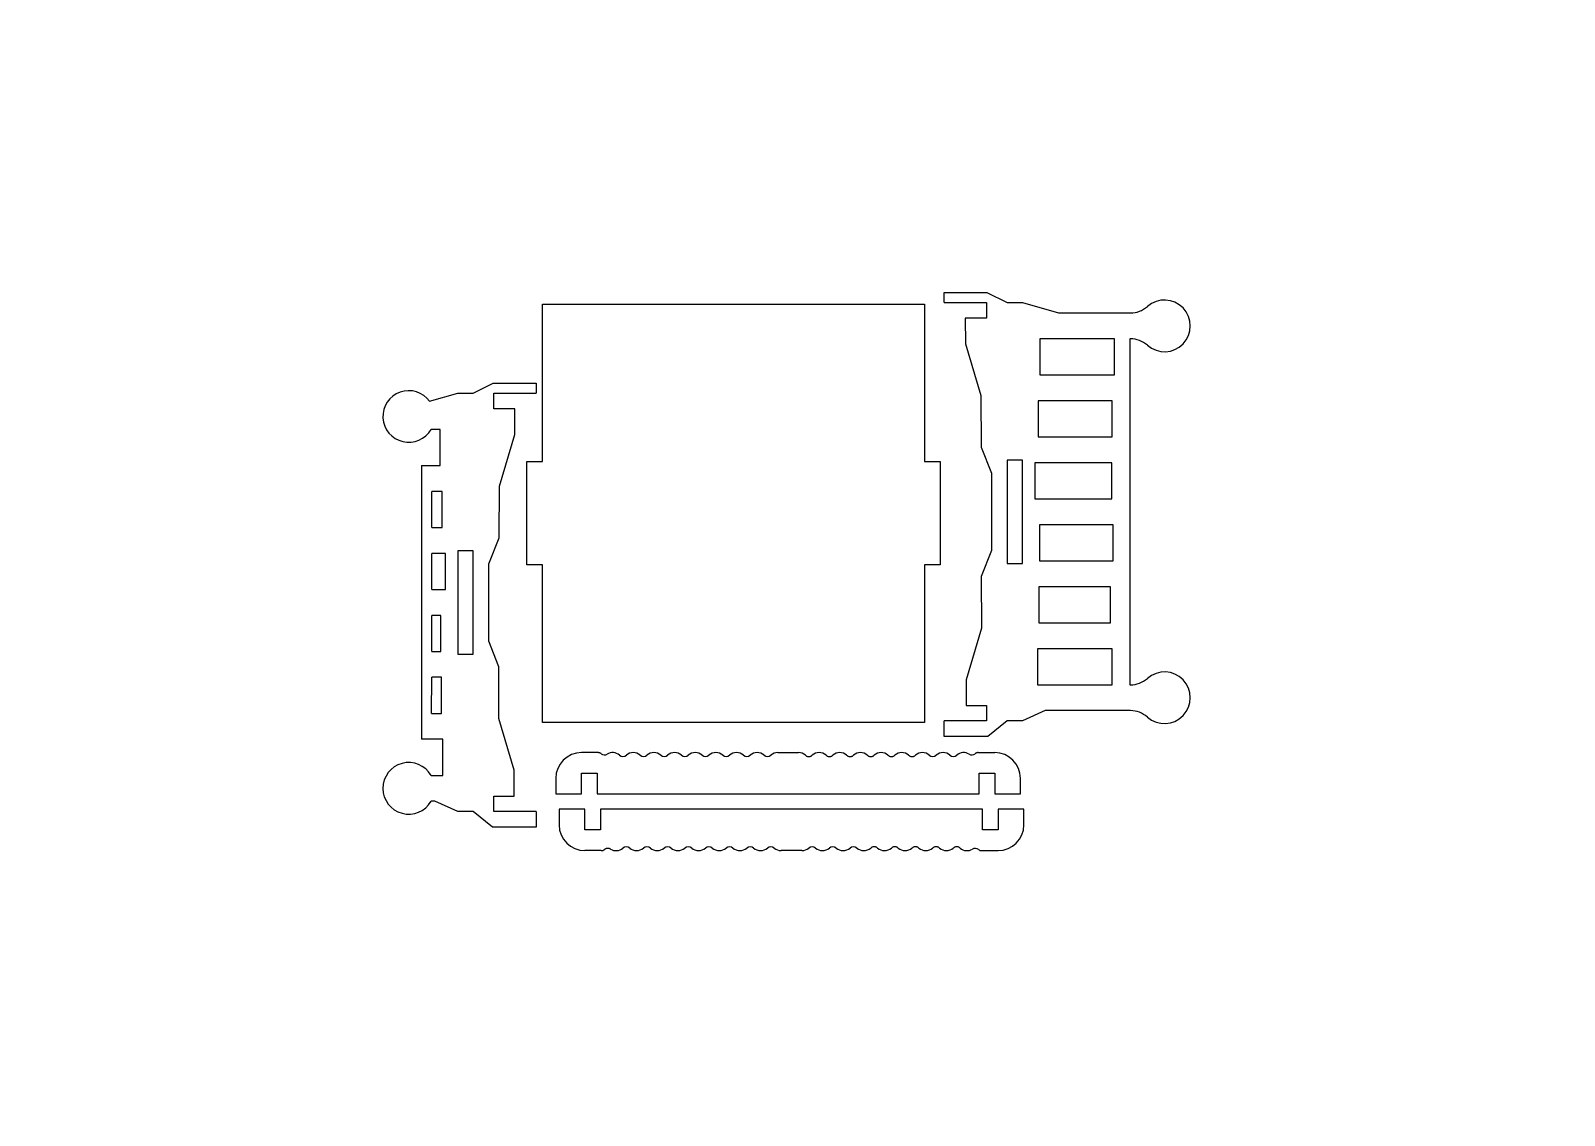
# Paper-space layout 'Layout1' of a CAD drawing. Extents: x 0 to 297, y 0 to 210.
# The model-space entities are those that its viewports show. They can reach past a viewport. Long polylines and large blocks are cut down to what shows.
import ezdxf

# ---------------------------------------------------------------- set-up
doc = ezdxf.new("R2010")
doc.units = 0
doc.header["$MEASUREMENT"] = 0
doc.linetypes.add('HIDDEN', pattern=[4.5, 1.5, -1.5, 1.5])
doc.layers.add('2', color=7, linetype='Continuous')
doc.layers.get('0').off()

msp = doc.modelspace()

# ---------------------------------------------------------------- linework, layer by layer
at = {"layer": '2', "color": 40, "linetype": 'Continuous'}
for p, q in [((176.9241, 159.31214), (185.19513, 159.31214)), ((176.9241, 157.34698), (176.9241, 159.31214)), ((185.19513, 159.31214), (189.0732, 157.34698)), ((99.107172, 157.07679), (173.10717, 157.07679)), ((99.107172, 126.57679), (99.107172, 157.07679)), ((173.10717, 157.07679), (173.10717, 126.57679)), ((176.9241, 157.34698), (185.0732, 157.34698)), ((185.0732, 157.34698), (185.0732, 154.34698)), ((189.0732, 157.34698), (192.0732, 157.34698)), ((192.0732, 157.34698), (199.0732, 155.34698)), ((199.0732, 155.34698), (212.95882, 155.34698)), ((180.99865, 154.34698), (181.00865, 149.34698)), ((185.0732, 154.34698), (180.99865, 154.34698)), ((181.00865, 149.34698), (184.02866, 139.34698)), ((209.89574, 150.34698), (195.45997, 150.34698)), ((195.45997, 150.34698), (195.45997, 143.34698)), ((209.89574, 143.34698), (209.89574, 150.34698)), ((212.8854, 150.34698), (212.8854, 83.346978)), ((195.45997, 143.34698), (209.89574, 143.34698)), ((77.258768, 138.2422), (82.715204, 139.80118)), ((82.715204, 139.80118), (85.715204, 139.80118)), ((85.715204, 139.80118), (89.593268, 141.76634)), ((89.593268, 141.76634), (97.864297, 141.76634)), ((89.715204, 136.80118), (89.715204, 139.80118)), ((89.715204, 139.80118), (97.864297, 139.80118)), ((97.864297, 141.76634), (97.864297, 139.80118)), ((93.78975, 136.80118), (89.715204, 136.80118)), ((93.77975, 131.80118), (93.78975, 136.80118)), ((184.02866, 139.34698), (184.04866, 129.34698)), ((209.46865, 138.34698), (195.1183, 138.34698)), ((195.1183, 138.34698), (195.1183, 131.34698)), ((209.46865, 131.34698), (209.46865, 138.34698)), ((79.328429, 132.80118), (77.545331, 132.80118)), ((79.328429, 125.80118), (79.328429, 132.80118)), ((90.759744, 121.80118), (93.77975, 131.80118)), ((195.1183, 131.34698), (209.46865, 131.34698)), ((184.04866, 129.34698), (186.05866, 124.34698)), ((75.715204, 125.80118), (75.715204, 72.801181)), ((75.715204, 125.80118), (79.328429, 125.80118)), ((96.107172, 126.57679), (99.107172, 126.57679)), ((96.107172, 106.57679), (96.107172, 126.57679)), ((173.10717, 126.57679), (176.10717, 126.57679)), ((176.10717, 126.57679), (176.10717, 106.57679)), ((192.0732, 126.84698), (189.0732, 126.84698)), ((189.0732, 126.84698), (189.0732, 106.84698)), ((192.0732, 106.84698), (192.0732, 126.84698)), ((209.38323, 126.34698), (194.43495, 126.34698)), ((194.43495, 126.34698), (194.43495, 119.34698)), ((209.38323, 119.34698), (209.38323, 126.34698)), ((90.739744, 111.80118), (90.759744, 121.80118)), ((186.05866, 124.34698), (186.08866, 109.34698)), ((77.685701, 113.80118), (77.692654, 120.80118)), ((79.670105, 120.80118), (77.692654, 120.80118)), ((79.670105, 113.80118), (79.670105, 120.80118)), ((194.43495, 119.34698), (209.38323, 119.34698)), ((77.685701, 113.80118), (79.670105, 113.80118)), ((209.63949, 114.34698), (195.37456, 114.34698)), ((195.37456, 114.34698), (195.37456, 107.34698)), ((209.63949, 107.34698), (209.63949, 114.34698)), ((88.72974, 106.80118), (90.739744, 111.80118)), ((77.673782, 101.80118), (77.680735, 108.80118)), ((80.353452, 108.80118), (77.680735, 108.80118)), ((80.353452, 101.80118), (80.353452, 108.80118)), ((82.715204, 109.30118), (82.715204, 89.301181)), ((85.715204, 109.30118), (82.715204, 109.30118)), ((85.715204, 89.301181), (85.715204, 109.30118)), ((186.08866, 109.34698), (184.09866, 104.34698)), ((195.37456, 107.34698), (209.63949, 107.34698)), ((88.69974, 91.801181), (88.72974, 106.80118)), ((99.107172, 106.57679), (96.107172, 106.57679)), ((99.107172, 76.076787), (99.107172, 106.57679)), ((173.10717, 106.57679), (173.10717, 76.076787)), ((176.10717, 106.57679), (173.10717, 106.57679)), ((184.09866, 104.34698), (184.11866, 94.346978)), ((189.0732, 106.84698), (192.0732, 106.84698)), ((77.673782, 101.80118), (80.353452, 101.80118)), ((209.12698, 102.34698), (195.20372, 102.34698)), ((195.20372, 102.34698), (195.20372, 95.346978)), ((209.12698, 95.346978), (209.12698, 102.34698)), ((77.661863, 89.801181), (77.668816, 96.801181)), ((79.413844, 96.801181), (77.668816, 96.801181)), ((79.413844, 89.801181), (79.413844, 96.801181)), ((195.20372, 95.346978), (209.12698, 95.346978)), ((184.11866, 94.346978), (181.13865, 84.346978)), ((77.661863, 89.801181), (79.413844, 89.801181)), ((82.715204, 89.301181), (85.715204, 89.301181)), ((90.689744, 86.801181), (88.69974, 91.801181)), ((194.94746, 90.346978), (194.94746, 83.346978)), ((209.46865, 90.346978), (194.94746, 90.346978)), ((209.46865, 83.346978), (209.46865, 90.346978)), ((90.669744, 76.801181), (90.689744, 86.801181)), ((77.649944, 77.801181), (77.656897, 84.801181)), ((79.584684, 84.801181), (77.656897, 84.801181)), ((79.584684, 77.801181), (79.584684, 84.801181)), ((181.13865, 84.346978), (181.14865, 79.346978)), ((194.94746, 83.346978), (209.46865, 83.346978)), ((77.649944, 77.801181), (79.584684, 77.801181)), ((181.14865, 79.346978), (185.0732, 79.346978)), ((185.0732, 79.346978), (185.0732, 76.346978)), ((196.48859, 78.346978), (192.0732, 76.346978)), ((212.95882, 78.346978), (196.48859, 78.346978)), ((93.64975, 66.801181), (90.669744, 76.801181)), ((173.10717, 76.076787), (99.107172, 76.076787)), ((185.0732, 76.346978), (176.9241, 76.346978)), ((176.9241, 73.312139), (176.9241, 76.346978)), ((189.0732, 76.346978), (185.3732, 73.312139)), ((192.0732, 76.346978), (189.0732, 76.346978)), ((79.84094, 72.801181), (75.715204, 72.801181)), ((79.84094, 65.801181), (79.84094, 72.801181)), ((185.3732, 73.312139), (176.9241, 73.312139)), ((109.85847, 70.223998), (106.6869, 70.223998)), ((144.6869, 70.223998), (148.6869, 70.223998)), ((183.51532, 70.223998), (186.6869, 70.223998)), ((77.545331, 65.801181), (79.84094, 65.801181)), ((93.63975, 61.801181), (93.64975, 66.801181)), ((106.6869, 62.223998), (106.6869, 66.223998)), ((106.6869, 66.223998), (109.6869, 66.223998)), ((109.6869, 66.223998), (109.6869, 62.223998)), ((183.6869, 66.223998), (186.6869, 66.223998)), ((183.6869, 62.223998), (183.6869, 66.223998)), ((186.6869, 66.223998), (186.6869, 62.223998)), ((101.6869, 65.223998), (101.6869, 62.223998)), ((191.6869, 62.223998), (191.6869, 65.223998)), ((82.715204, 58.801181), (78.299812, 60.801181)), ((89.715204, 58.801181), (89.715204, 61.801181)), ((89.715204, 61.801181), (93.63975, 61.801181)), ((101.6869, 62.223998), (106.6869, 62.223998)), ((109.6869, 62.223998), (183.6869, 62.223998)), ((186.6869, 62.223998), (191.6869, 62.223998)), ((85.715204, 58.801181), (82.715204, 58.801181)), ((89.415204, 55.766342), (85.715204, 58.801181)), ((97.864297, 58.801181), (89.715204, 58.801181)), ((97.864297, 58.801181), (97.864297, 55.766342)), ((107.33865, 59.243791), (102.33865, 59.243791)), ((102.33865, 59.243791), (102.33865, 56.243791)), ((107.33865, 55.243791), (107.33865, 59.243791)), ((110.33865, 59.243791), (110.33865, 55.243791)), ((184.33865, 59.243791), (110.33865, 59.243791)), ((184.33865, 55.243791), (184.33865, 59.243791)), ((187.33865, 59.243791), (187.33865, 55.243791)), ((192.33865, 59.243791), (187.33865, 59.243791)), ((192.33865, 56.243791), (192.33865, 59.243791)), ((97.864297, 55.766342), (89.415204, 55.766342)), ((110.33865, 55.243791), (107.33865, 55.243791)), ((187.33865, 55.243791), (184.33865, 55.243791)), ((110.51022, 51.243791), (107.33865, 51.243791)), ((149.33865, 51.243791), (145.33865, 51.243791)), ((184.16708, 51.243791), (187.33865, 51.243791))]:
    msp.add_line(p, q, dxfattribs=at)
at = {"layer": '2', "color": 40, "linetype": 'HIDDEN'}
for p, q in [((212.95882, 150.34698), (212.8854, 150.34698)), ((212.8854, 83.346978), (212.95882, 83.346978)), ((78.299812, 60.801181), (77.545331, 60.801181))]:
    msp.add_line(p, q, dxfattribs=at)
at = {"layer": '2', "color": 40, "linetype": 'Continuous'}
for centre, radius, start, end in [((219.5732, 152.84698), 5, 228.59038, 131.40962), ((212.95882, 160.34698), 5, 270, 311.40962), ((212.95882, 145.34698), 5, 48.590378, 90), ((73.215204, 135.30118), 5, 36.029638, 330), ((212.95882, 88.346978), 5, 270, 311.40962), ((219.5732, 80.846978), 5, 228.59038, 131.40962), ((212.95882, 73.346978), 5, 48.590378, 90), ((106.6869, 65.223998), 5, 90, 180), ((111.11555, 70.779553), 1, 231.05756, 301.58634), ((112.6869, 68.223998), 2, 48.189685, 121.58634), ((114.6869, 70.460066), 1, 228.18969, 311.81031), ((116.6869, 68.223998), 2, 48.189685, 131.81032), ((118.6869, 70.460066), 1, 228.18969, 311.81031), ((120.6869, 68.223998), 2, 48.189685, 131.81031), ((122.6869, 70.460066), 1, 228.18969, 311.81031), ((124.6869, 68.223998), 2, 48.189685, 131.81031), ((126.6869, 70.460066), 1, 228.18969, 311.81031), ((128.6869, 68.223998), 2, 48.189685, 131.81031), ((130.6869, 70.460066), 1, 228.18969, 311.81031), ((132.6869, 68.223998), 2, 48.189685, 131.81031), ((134.6869, 70.460066), 1, 228.18969, 311.81031), ((136.6869, 68.223998), 2, 48.189685, 131.81031), ((138.6869, 70.460066), 1, 228.18969, 311.81031), ((140.6869, 68.223998), 2, 48.189685, 131.81031), ((142.6869, 70.460066), 1, 228.18969, 311.81031), ((144.6869, 68.223998), 2, 90, 131.81031), ((148.6869, 68.223998), 2, 48.189685, 90), ((152.6869, 68.223998), 2, 48.189685, 131.81031), ((156.6869, 68.223998), 2, 48.189685, 131.81031), ((160.6869, 68.223998), 2, 48.189685, 131.81031), ((164.6869, 68.223998), 2, 48.189685, 131.81031), ((168.6869, 68.223998), 2, 48.189685, 131.81031), ((172.6869, 68.223998), 2, 48.189685, 131.81031), ((174.6869, 70.460066), 1, 228.18969, 311.81031), ((176.6869, 68.223998), 2, 48.189684, 131.81031), ((178.6869, 70.460066), 1, 228.18969, 311.81031), ((180.6869, 68.223998), 2, 58.413662, 131.81031), ((182.25825, 70.779553), 1, 238.41366, 308.94244), ((186.6869, 65.223998), 5, 0, 90), ((73.215204, 63.301181), 5, 30, 330), ((107.33865, 56.243791), 5, 180, 270), ((187.33865, 56.243791), 5, 270, 0), ((113.33865, 53.243791), 2, 238.41366, 311.81031), ((115.33865, 51.007723), 1, 48.189685, 131.81031), ((117.33865, 53.243791), 2, 228.18968, 311.81031), ((119.33865, 51.007723), 1, 48.189685, 131.81031), ((121.33865, 53.243791), 2, 228.18969, 311.81031), ((123.33865, 51.007723), 1, 48.189685, 131.81031), ((125.33865, 53.243791), 2, 228.18969, 311.81031), ((127.33865, 51.007723), 1, 48.189685, 131.81031), ((129.33865, 53.243791), 2, 228.18969, 311.81031), ((131.33865, 51.007723), 1, 48.189685, 131.81031), ((133.33865, 53.243791), 2, 228.18969, 311.81031), ((135.33865, 51.007723), 1, 48.189685, 131.81031), ((137.33865, 53.243791), 2, 228.18969, 311.81031), ((139.33865, 51.007723), 1, 48.189685, 131.81031), ((141.33865, 53.243791), 2, 228.18969, 311.81031), ((143.33865, 51.007723), 1, 48.189685, 131.81031), ((145.33865, 53.243791), 2, 228.18969, 270), ((149.33865, 53.243791), 2, 270, 311.81031), ((151.33865, 51.007723), 1, 48.189685, 131.81031), ((153.33865, 53.243791), 2, 228.18969, 311.81031), ((155.33865, 51.007723), 1, 48.189685, 131.81031), ((157.33865, 53.243791), 2, 228.18969, 311.81031), ((159.33865, 51.007723), 1, 48.189685, 131.81031), ((161.33865, 53.243791), 2, 228.18969, 311.81031), ((165.33865, 53.243791), 2, 228.18969, 311.81031), ((169.33865, 53.243791), 2, 228.18969, 311.81031), ((173.33865, 53.243791), 2, 228.18969, 311.81031), ((177.33865, 53.243791), 2, 228.18969, 311.81032), ((181.33865, 53.243791), 2, 228.18969, 301.58634), ((182.91, 50.688236), 1, 51.057559, 121.58634), ((184.16708, 52.243791), 1, 231.05756, 270)]:
    msp.add_arc(centre, radius, start, end, dxfattribs=at)
at = {"layer": '2', "color": 40, "linetype": 'HIDDEN'}
for centre, start, end in [((109.85847, 69.223998), 51.057559, 90), ((150.6869, 70.460066), 228.18969, 311.81031), ((154.6869, 70.460066), 228.18969, 311.81031), ((158.6869, 70.460066), 228.18969, 311.81031), ((162.6869, 70.460066), 228.18969, 311.81031), ((166.6869, 70.460066), 228.18969, 311.81031), ((170.6869, 70.460066), 228.18969, 311.81031), ((183.51532, 69.223998), 90, 128.94244), ((110.51022, 52.243791), 270, 308.94244), ((111.7673, 50.688236), 58.413662, 128.94244), ((163.33865, 51.007723), 48.189685, 131.81031), ((167.33865, 51.007723), 48.189685, 131.81031), ((171.33865, 51.007723), 48.189685, 131.81031), ((175.33865, 51.007723), 48.189685, 131.81031), ((179.33865, 51.007723), 48.189685, 131.81031)]:
    msp.add_arc(centre, 1, start, end, dxfattribs=at)

psp = doc.layouts.get("Layout1")

# ---------------------------------------------------------------- viewports
at = {"layer": '0', "color": 3, "linetype": 'Continuous'}
psp.add_viewport(center=(148.5, 105), size=(297, 210), view_center_point=(148.5, 105), view_height=210, dxfattribs=at)
psp.add_viewport(center=(146.3942, 105.25238), size=(285.7211, 200.91342), view_center_point=(146.3942, 105.25238), view_height=200.91342, status=3, dxfattribs=at)

doc.saveas('drawing.dxf')
